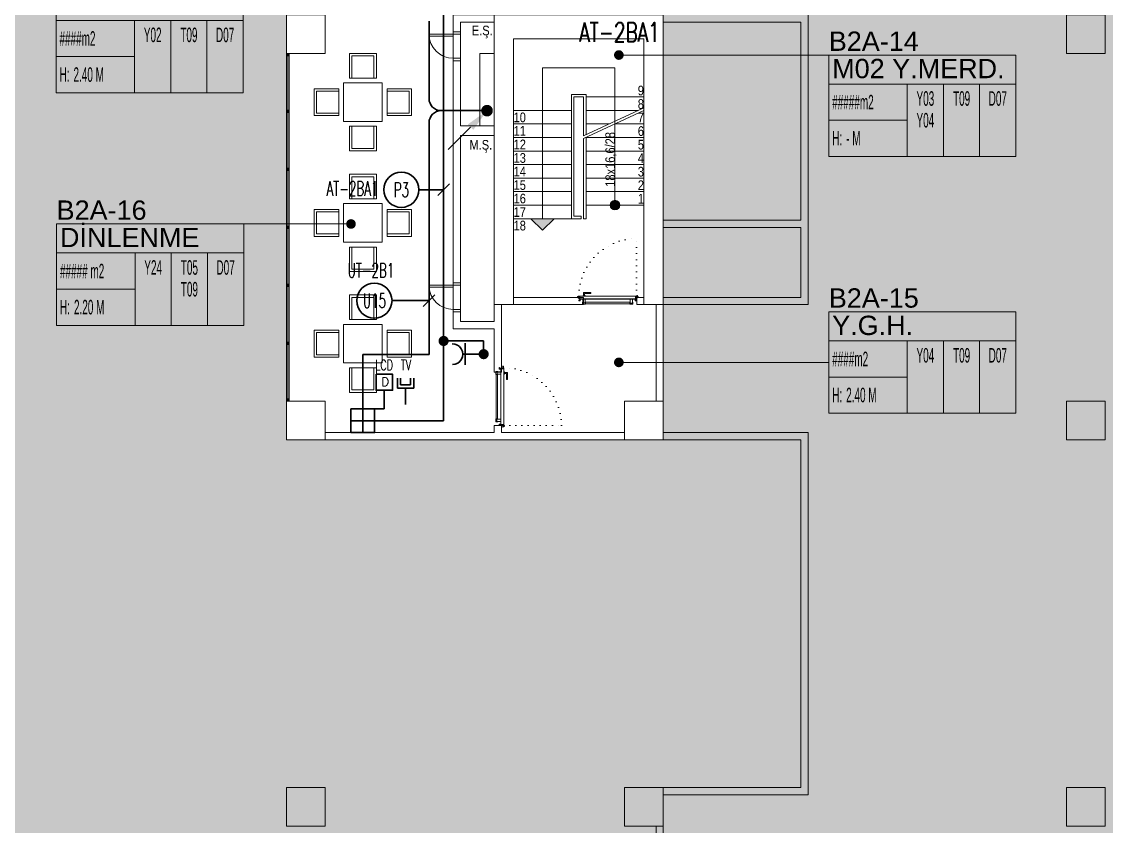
# Model space of a CAD drawing. Header units: metres. Extents: x -13194 to 152406, y -14653 to 29421.
# Drawn here: x 31111 to 33357, y 1600 to 3266 of the extents above; entities that cross this region are included whole.
import ezdxf
from ezdxf.enums import TextEntityAlignment as Align

# ---------------------------------------------------------------- set-up
doc = ezdxf.new("R2010")
doc.units = ezdxf.units.M
doc.header["$LTSCALE"] = 100
doc.header["$MEASUREMENT"] = 0
doc.linetypes.add('DOT2', pattern=[0.125, 0, -0.125])
doc.layers.get('0').update_dxf_attribs({"color": 9, "lineweight": 9})
for name, color, linetype, lineweight in [('00', 9, 'Continuous', 9), ('01', 9, 'Continuous', 9), ('05', 9, 'Continuous', 9), ('06D', 9, 'Continuous', 9), ('09', 9, 'Continuous', 9), ('10', 9, 'Continuous', 9), ('14', 9, 'Continuous', 9), ('15', 9, 'Continuous', 9), ('19', 9, 'Continuous', 9), ('20', 9, 'DOT2', 9), ('21', 9, 'Continuous', 9), ('21_mahal200', 9, 'Continuous', 9), ('E-AYDINLATMA VE PRİZ PANOSU', 7, 'Continuous', 30), ('E-DATA LCD EKRAN', 7, 'Continuous', 30), ('E-DATA PRİZİ (RJ45)', 7, 'Continuous', 30), ('E-DUVARA MONTE PRİZ KUTUSU', 7, 'Continuous', 30), ('E-KABLO', 7, 'Continuous', 30), ('E-LINYE', 7, 'Continuous', 30), ('E-OK', 3, 'Continuous', 30), ('E-PRİZ', 7, 'Continuous', 30), ('E-YAZI', 7, 'Continuous', 30)]:
    doc.layers.add(name, color=color, linetype=linetype, lineweight=lineweight)
doc.styles.add('Arial', font='arial.ttf', dxfattribs={"height": 2.5})
doc.styles.add('E-YAZI', font='txttw.shx')
doc.styles.add('MuuM_TEXT-STANDART', font='ARIALN.TTF')
doc.dimstyles.new('MuuM_DIM200', dxfattribs={"dimscale": 20, "dimtxt": 2, "dimasz": 1, "dimexe": 1, "dimexo": 1, "dimgap": 1, "dimtad": 1, "dimdec": 1, "dimrnd": 0.5, "dimdsep": 46, "dimtxsty": 'MuuM_TEXT-STANDART', "dimblk": 'ARCHTICK', "dimcen": 0, "dimdle": 0.15, "dimclrd": 256, "dimclre": 256, "dimclrt": 256, "dimadec": 0, "dimazin": 0, "dimtfac": 5, "dimtdec": 1, "dimtix": 1, "dimtmove": 2, "dimatfit": 3, "dimldrblk": 'DOT', "dimfxl": 3, "dimfxlon": 1, "dimtolj": 1, "dimlwd": -1, "dimlwe": -1, "dimarcsym": 0})

# ---------------------------------------------------------------- blocks, each defined once
blk = doc.blocks.new('10_DUVARA MONTE PRİZ KUTUSU')
at = {"layer": 'E-DUVARA MONTE PRİZ KUTUSU', "color": 4}
for p, q in [((0, 24.5), (0, -24.5)), ((24.5, 0), (-24.5, 0))]:
    blk.add_line(p, q, dxfattribs=at)
blk.add_lwpolyline([(-24.5, -24.5), (24.5, -24.5), (24.5, 24.5), (-24.5, 24.5)], close=True, dxfattribs=at)
blk = doc.blocks.new('*U206')
at = {"layer": 'E-OK', "color": 3, "linetype": 'Continuous'}
blk.add_line((84.9, 84.8), (200.6, 200.5), dxfattribs=at)
at = {"layer": 'E-OK', "color": 4, "linetype": 'Continuous', "const_width": 30}
blk.add_lwpolyline([(-15, 0, 1), (15, 0, 1)], format="xyb", close=True, dxfattribs=at)
at = {"layer": 'E-OK', "color": 3, "linetype": 'Continuous'}
blk.add_solid([(99, 70.7), (70.7, 99), (0, 0)], dxfattribs=at)
blk = doc.blocks.new('100_PRİZ')
at = {"layer": 'E-PRİZ', "color": 4}
for p, q in [((-1.22, 2.14), (1.28, 2.14)), ((0, 2.4), (0, 0))]:
    blk.add_line(p, q, dxfattribs=at)
blk.add_arc((0, 3.6), 1.2, 180.7551, 0.7551, dxfattribs=at)
blk = doc.blocks.new('E-LCD+TV')
at = {"layer": 'E-DATA PRİZİ (RJ45)', "color": 1}
for p, q in [((38.5, 77.5), (38.5, 48)), ((48.3, 77.5), (48.3, 57.8)), ((77.8, 77.5), (77.8, 57.8)), ((87.6, 77.5), (87.6, 48)), ((0, 0), (0, 42)), ((38.5, 48), (87.6, 48)), ((48.3, 57.8), (77.8, 57.8)), ((63, 48), (63, 0))]:
    blk.add_line(p, q, dxfattribs=at)
blk.add_lwpolyline([(-24.6, 89.6), (24.6, 89.6), (24.6, 42), (-24.6, 42)], close=True, dxfattribs=at)
at = {"layer": 'E-DATA PRİZİ (RJ45)', "color": 1, "style": 'E-YAZI'}
blk.add_text('D', height=25.6, dxfattribs=at).set_placement((-8.8, 54.6))
at = {"layer": 'E-YAZI', "color": 1, "style": 'E-YAZI', "width": 0.7}
for s, p in [('LCD', (-27, 101.6)), ('TV', (49, 101.6))]:
    blk.add_text(s, height=30, dxfattribs=at).set_placement(p)
blk = doc.blocks.new('p-kolon_80x80')
blk.add_lwpolyline([(-40, -40), (40, -40), (40, 40), (-40, 40)], close=True)
blk = doc.blocks.new('2.Bod.Ara.Sitatik Elk.')
at = {"layer": '01'}
blk.add_lwpolyline([(4130, -5950), (4130, -5950), (4130, -5950), (4130, -5400), (4400, -5400), (4400, -5950), (4400, -5950), (4400, -5950), (4440, -5950), (4440, -5350), (4090, -5350), (4090, -5950), (4130, -5950)], dxfattribs=at)
for p in [(3700, -5390), (5315, -5390), (3700, -6190), (4400, -6190), (5315, -6190), (3700, -6990), (4400, -6990), (5315, -6990)]:
    blk.add_blockref('p-kolon_80x80', p, dxfattribs=at)
blk = doc.blocks.new('p-M01-M02_merdiven-1050')
at = {"layer": '19'}
h = blk.add_hatch(color=256, dxfattribs=at)
h.dxf.hatch_style = 1
edge = h.paths.add_edge_path()
edge.add_arc((210, -344), 10, 270, 630)
h = blk.add_hatch(color=256, dxfattribs=at)
h.dxf.hatch_style = 1
h.paths.add_polyline_path([(84, -372), (36, -372), (60, -396)])
at = {"layer": '19', "linetype": 'Continuous'}
for points in [[(210, -344), (210, -120), (210, -60), (60, -60), (60, -372)], [(145, -200.7), (145, -120), (125, -120), (125, -120), (125, -367), (140, -367), (140, -372), (120, -372), (120, -367), (120, -115), (120, -115), (150, -115), (150, -198.4)], [(150, -120), (270, -120)], [(0, -148), (120, -148)], [(145, -200.7), (270, -142.4)], [(145, -206.3), (270, -148)], [(150, -148), (258, -148)], [(0, -176), (120, -176)], [(150, -176), (198, -176)], [(210, -176), (270, -176)], [(0, -204), (120, -204)], [(150, -204), (270, -204)], [(0, -232), (120, -232)], [(150, -232), (270, -232)], [(0, -260), (120, -260)], [(150, -260), (270, -260)], [(0, -288), (120, -288)], [(150, -288), (270, -288)], [(0, -316), (120, -316)], [(150, -316), (270, -316)], [(0, -344), (120, -344)], [(150, -344), (270, -344)], [(0, -372), (120, -372)]]:
    blk.add_lwpolyline(points, dxfattribs=at)
at = {"layer": '19'}
for points in [[(145, -206.3), (270, -148)], [(150, -204), (150, -372), (150, -372), (145, -372), (145, -372), (145, -206.3)]]:
    blk.add_lwpolyline(points, dxfattribs=at)
blk.add_lwpolyline([(84, -372), (36, -372), (60, -396)], close=True, dxfattribs=at)
blk.add_circle((210, -344), 10, dxfattribs=at)
blk = doc.blocks.new('*U19')
at = {"ltscale": 15}
for p, q in [((-25, 1), (-26, 0)), ((-25, -1), (-26, 0)), ((-23, 1), (-25, 1)), ((-23, 1), (-23, -2)), ((-21, -3), (-18, 3)), ((-21, -3), (-18, 3)), ((-20, -3), (-17, 3)), ((-20, -3), (-16, 3)), ((-18, -3), (-15, 3)), ((-18, -3), (-15, 3)), ((-18, 1), (-18, 2)), ((-17, -3), (-14, 3)), ((-17, -3), (-13, 3)), ((-17, 1), (-17, 2)), ((-15, -3), (-12, 3)), ((-15, -3), (-12, 3)), ((-15, 1), (-15, 2)), ((-14, -3), (-11, 3)), ((-14, -3), (-10, 3)), ((-14, 1), (-14, 2)), ((-12, -3), (-9, 3)), ((-12, -3), (-9, 3)), ((-12, 1), (-12, 2)), ((-11, -3), (-8, 3)), ((-11, -3), (-7, 3)), ((-11, 1), (-11, 2)), ((-9, -3), (-6, 3)), ((-9, -3), (-6, 3)), ((-9, 1), (-9, 2)), ((-8, -3), (-4, 3)), ((-8, -3), (-5, 3)), ((-8, 1), (-8, 2)), ((-6, -3), (-3, 3)), ((-6, -3), (-3, 3)), ((-6, 1), (-6, 2)), ((-5, -3), (-1, 3)), ((-5, -3), (-2, 3)), ((-5, 1), (-5, 2)), ((-3, 1), (-3, 2)), ((0, 4), (-2, 1)), ((-2, 1), (-2, 2)), ((0, 0), (-1, 0)), ((-25, -1), (-23, -2)), ((-9, -2), (-23, -2)), ((-21, -3), (-21, -2)), ((-20, -3), (-19, -2)), ((-20, -2), (-19, -2)), ((-19, -2), (-18, -2)), ((-18, -3), (-18, -2)), ((-17, -3), (-16, -2)), ((-17, -2), (-16, -2)), ((-16, -2), (-15, -2)), ((-15, -3), (-15, -2)), ((-14, -3), (-13, -2)), ((-14, -2), (-13, -2)), ((-13, -2), (-12, -2)), ((-12, -3), (-12, -2)), ((-11, -3), (-10, -2)), ((-11, -2), (-10, -2)), ((-10, -2), (-9, -2)), ((-9, -3), (-9, -2)), ((-8, -2), (-7, -2)), ((-8, -3), (-7, -2)), ((-7, -2), (-6, -2)), ((-6, -3), (-6, -2)), ((-5, -2), (-4, -2)), ((-5, -3), (-4, -2)), ((-4, -2), (-2, -2)), ((0, -4), (-2, -2)), ((0, 0), (-1, 0))]:
    blk.add_line(p, q, dxfattribs=at)
for p, q in [((-7, 1), (-23, 1)), ((-17, 1), (-19, 1)), ((-16, 1), (-17, 1)), ((-14, 1), (-16, 1)), ((-13, 1), (-14, 1)), ((-11, 1), (-13, 1)), ((-10, 1), (-11, 1)), ((-8, 1), (-10, 1)), ((-7, 1), (-8, 1)), ((-5, 1), (-7, 1)), ((-4, 1), (-5, 1)), ((-2, 1), (-4, 1)), ((-2, 1), (-2, 1)), ((0, 0), (0, 4)), ((-2, -2), (-2, -2)), ((0, 0), (0, -4))]:
    blk.add_line(p, q)
for centre, radius, start, end in [((-26, 4), 3.92, 274.361, 322.1025), ((-26, -4), 3.92, 37.8975, 85.639), ((-18, 3), 0.0971, 330.3204, 150.3204), ((-17, 3), 0.0971, 330.3204, 150.3204), ((-15, 3), 0.0971, 330.3204, 150.3204), ((-14, 3), 0.0971, 330.3204, 150.3204), ((-12, 3), 0.0971, 330.3204, 150.3204), ((-11, 3), 0.0971, 330.3204, 150.3204), ((-9, 3), 0.0971, 330.3204, 150.3204), ((-8, 3), 0.0971, 330.3204, 150.3204), ((-6, 3), 0.0971, 330.3204, 150.3204), ((-5, 3), 0.0971, 330.3204, 150.3204), ((-3, 3), 0.0971, 330.3204, 150.3204), ((-2, 3), 0.0971, 330.3204, 150.3204), ((-1, 0), 0.486, 90, 270), ((0, 4), 0.25, 0, 150.0864), ((-21, -3), 0.0971, 150.3204, 330.3204), ((-20, -3), 0.0971, 150.3204, 330.3204), ((-18, -3), 0.0971, 150.3204, 330.3204), ((-17, -3), 0.0971, 150.3204, 330.3204), ((-15, -3), 0.0971, 150.3204, 330.3204), ((-14, -3), 0.0971, 150.3204, 330.3204), ((-12, -3), 0.0971, 150.3204, 330.3204), ((-11, -3), 0.0971, 150.3204, 330.3204), ((-9, -3), 0.0971, 150.3204, 330.3204), ((-8, -3), 0.0971, 150.3204, 330.3204), ((-6, -3), 0.0971, 150.3204, 330.3204), ((-5, -3), 0.0971, 150.3204, 330.3204), ((0, -4), 0.25, 209.9136, 0)]:
    blk.add_arc(centre, radius, start, end, dxfattribs=at)
blk = doc.blocks.new('conta')
at = {"ltscale": 10}
for p, q in [((-2649.9, 5345.5), (-2649.8, 5345.6)), ((-2649.9, 5344.5), (-2649.8, 5344.3)), ((-2649.8, 5344.3), (-2649.7, 5344.3)), ((-2649.7, 5345.4), (-2649.3, 5345.4)), ((-2649.2, 5345.4), (-2649.1, 5345.5)), ((-2649, 5344), (-2648.8, 5343.8)), ((-2648.9, 5344.1), (-2648.7, 5343.9)), ((-2648.8, 5345.1), (-2648.6, 5345.3)), ((-2648.8, 5344.9), (-2648.6, 5345.2)), ((-2648.7, 5343.8), (-2648.7, 5343.8)), ((-2648.6, 5345.3), (-2648.6, 5345.3))]:
    blk.add_line(p, q, dxfattribs=at)
for centre, radius, start, end in [((-2649.8, 5345.5), 0.05, 140.6345, 188.9372), ((-2653, 5345), 3.19, 350.4674, 8.9372), ((-2649.9, 5344.5), 0.02, 170.4674, 213.7451), ((-2649.7, 5345.6), 0.0696, 22.2428, 159.258), ((-2650.9, 5345), 1.24, 340.3382, 16.7772), ((-2649.7, 5344.6), 0.03, 160.3382, 273.2666), ((-2649.7, 5345.4), 0.03, 90, 196.7772), ((-2649.6, 5341.5), 3.01, 80.4362, 93.2666), ((-2649.3, 5345.5), 0.05, 270, 303.0062), ((-2649.2, 5344.1), 0.231, 353.9571, 81.9004), ((-2649.1, 5345.5), 0.03, 4.7972, 123.0062), ((-2649.1, 5344.5), 0.03, 260.4362, 338.7066), ((-2651.2, 5344.8), 2.33, 7.5897, 18.7951), ((-2649, 5345.6), 0.05, 18.7951, 42.1429), ((-2650.2, 5345), 1.27, 338.7066, 23.0418), ((-2648.9, 5344.1), 0.1, 173.9571, 217.2653), ((-2648.8, 5345.1), 0.05, 187.5897, 322.7347), ((-2658.2, 5345.2), 9.36, 353.6857, 357.8537), ((-2648.8, 5344.2), 0.1, 173.6857, 217.2653), ((-2648.8, 5344.8), 0.05, 142.7347, 180.2669), ((-2648.7, 5343.8), 0.05, 217.2653, 307.2653), ((-2648.7, 5343.8), 0.05, 307.2653, 37.2653), ((-2648.6, 5345.3), 0.05, 52.7347, 142.7347), ((-2648.6, 5345.3), 0.05, 322.7347, 52.7347)]:
    blk.add_arc(centre, radius, start, end, dxfattribs=at)
for points, knots in [([(-2649, 5345.6), (-2649, 5345.6), (-2649.1, 5345.7), (-2649.2, 5345.4), (-2649.3, 5345.7), (-2649.4, 5345.5), (-2649.5, 5345.7), (-2649.6, 5345.5), (-2649.7, 5345.6), (-2649.7, 5345.6)], [0.0086373, 0.0086373, 0.0086373, 0.0086373, 0.1097304, 0.3133405, 0.4430081, 0.5658764, 0.7165186, 0.8527974, 0.9648495, 0.9648495, 0.9648495, 0.9648495]), ([(-2649.7, 5344.3), (-2649.7, 5344.3), (-2649.7, 5344.5), (-2649.6, 5344.3), (-2649.3, 5344.4), (-2649.2, 5344.4), (-2649.2, 5344.4)], [0, 0, 0, 0, 0.1008757, 0.3841126, 0.5436166, 0.6906785, 0.6906785, 0.6906785, 0.6906785])]:
    blk.add_open_spline(points, degree=3, knots=knots, dxfattribs=at)
blk = doc.blocks.new('p-yn_sackasa')
at = {"layer": '10', "linetype": 'Continuous'}
for p, q in [((-2.2, 0), (-2.2, -0.2)), ((0, 6.9), (0, 6.2)), ((0, 6.2), (0, 6.9)), ((0.1, 6.9), (0.1, 6.2)), ((0.2, 6.9), (0.2, 6.2)), ((2.7, 7.2), (0.3, 7.2)), ((2.7, 7.2), (0.3, 7.2)), ((2.7, 7), (0.3, 7)), ((0.3, 7), (2.7, 7)), ((0.3, 6.1), (0.8, 6.1)), ((0.7, 6), (0.3, 6)), ((0.3, 5.9), (0.7, 5.9)), ((0.8, 5.9), (0.3, 5.9)), ((0.7, 5.9), (0.7, 6)), ((0.7, -0.7), (0.7, 2.3)), ((0.7, -0.7), (0.7, 2.3)), ((0.8, 5.9), (0.8, 6.1)), ((0.8, -0.7), (0.8, 2.3)), ((0.8, -0.7), (0.8, 2.3)), ((0.9, 2.3), (1, 2.3)), ((0.9, 2.3), (0.9, 2.3)), ((1, 2.5), (1, 2.4)), ((1, 2.5), (1, 2.5)), ((1.1, 2.5), (1.1, 3.7)), ((1.1, 2.5), (1.1, 3.7)), ((1.3, 3.7), (1.3, 2.5)), ((1.3, 2.5), (1.3, 3.7)), ((2.5, 4), (1.4, 4)), ((1.4, 4), (2.5, 4)), ((1.4, 3.8), (2.5, 3.8)), ((2.5, 3.8), (1.4, 3.8)), ((2.5, 3.4), (2.6, 3.7)), ((2.6, 3.7), (2.5, 3.4)), ((2.7, 3.6), (2.6, 3.3)), ((2.7, 3.6), (2.6, 3.3)), ((2.8, 3.3), (2.8, 6.9)), ((2.8, 3.3), (2.8, 6.9)), ((2.9, 3.3), (2.9, 6.9)), ((2.9, 3.3), (2.9, 6.9)), ((-2.9, -1.7), (-2.9, -0.3)), ((-2.9, -0.3), (-2.9, -1.7)), ((-2.8, -0.3), (-2.8, -1.7)), ((-2.8, -0.3), (-2.8, -1.7)), ((-2.2, 0), (-2.7, 0)), ((-2.2, 0), (-2.7, 0)), ((-2.2, -0.1), (-2.7, -0.1)), ((-2.2, -0.2), (-2.7, -0.2)), ((1, -1.8), (-2.7, -1.8)), ((1, -1.9), (-2.7, -1.9)), ((-2.7, -2), (1, -2)), ((1, -2), (-2.7, -2)), ((-2.2, -0.1), (-2.2, 0)), ((0.9, -0.8), (1, -0.8)), ((0.9, -0.8), (0.9, -0.8)), ((1, -0.9), (1, -0.9)), ((1, -0.9), (1, -0.9)), ((1.1, -1), (1.1, -1.7)), ((1.1, -1), (1.1, -1.7)), ((1.3, -1), (1.3, -1.7)), ((1.3, -1), (1.3, -1.7))]:
    blk.add_line(p, q, dxfattribs=at)
for points in [[(0.1, 2.1), (0.7, 2.1), (0.7, -0.5), (0.1, -0.5)], [(0.1, 2.1), (0.4, 2.1), (0.4, -0.5), (0.1, -0.5)]]:
    blk.add_lwpolyline(points, close=True, dxfattribs=at)
for centre, radius, start, end in [((0.3, 6.9), 0.249, 90, 180), ((0.3, 6.9), 0.261, 90, 180), ((0.3, 6.2), 0.249, 181.345, 271.3502), ((0.3, 6.2), 0.261, 180, 270), ((0.3, 6.9), 0.122, 90, 180), ((0.3, 6.2), 0.122, 180, 270), ((0.3, 6.9), 0.11, 90, 180), ((0.3, 6.2), 0.11, 180, 270), ((0.9, 2.3), 0.206, 63.2169, 180), ((0.9, 2.3), 0.219, 63.2153, 180), ((0.9, 2.3), 0.0801, 63.215, 180), ((0.9, 2.3), 0.0674, 63.2144, 180), ((1, 2.5), 0.219, 243.2148, 0), ((1, 2.5), 0.0801, 243.2203, 0), ((1, 2.5), 0.206, 243.2197, 0), ((1, 2.5), 0.0674, 243.2129, 0), ((1.4, 3.7), 0.24, 90, 180), ((1.4, 3.7), 0.253, 90, 180), ((1.4, 3.7), 0.114, 90, 180), ((1.4, 3.7), 0.101, 90, 180), ((2.5, 3.7), 0.249, 342.8613, 90), ((2.5, 3.7), 0.261, 342.8602, 90), ((2.5, 3.7), 0.122, 342.8607, 90), ((2.5, 3.7), 0.11, 342.8621, 90), ((2.7, 3.3), 0.232, 162.8601, 0), ((2.7, 3.3), 0.219, 162.8613, 0), ((2.7, 3.3), 0.0927, 162.8605, 0), ((2.7, 3.3), 0.0801, 162.8624, 0), ((2.7, 6.9), 0.249, 0, 90), ((2.7, 6.9), 0.261, 0, 90), ((2.7, 6.9), 0.122, 0, 90), ((2.7, 6.9), 0.11, 0, 90), ((-2.7, -0.3), 0.24, 90, 180), ((-2.7, -0.3), 0.253, 90, 180), ((-2.7, -1.7), 0.24, 180, 270), ((-2.7, -1.7), 0.253, 180, 270), ((-2.7, -0.3), 0.114, 90, 180), ((-2.7, -0.3), 0.101, 90, 180), ((-2.7, -1.7), 0.114, 180, 270), ((-2.7, -1.7), 0.101, 180, 270), ((0.9, -0.7), 0.206, 180, 296.7851), ((0.9, -0.7), 0.219, 180, 296.785), ((0.9, -0.7), 0.0674, 180, 180.5245), ((0.9, -0.7), 0.0801, 180, 296.785), ((0.9, -0.7), 0.0674, 180, 296.7871), ((1, -1), 0.219, 0, 116.7854), ((1, -1), 0.206, 0, 116.7836), ((1, -1), 0.0801, 0, 116.7811), ((1, -1), 0.0674, 0, 116.7871), ((1, -1.7), 0.114, 270, 0), ((1, -1.7), 0.24, 270, 0), ((1, -1.7), 0.101, 270, 0), ((1, -1.7), 0.253, 270, 0)]:
    blk.add_arc(centre, radius, start, end, dxfattribs=at)
at = {"layer": '10', "xscale": 0.0842696629213483, "yscale": 0.0842696629213483, "zscale": 0.0842696629213483}
blk.add_blockref('*U19', (1, 1.3), dxfattribs=at)
at = {"layer": '14', "xscale": -0.7887640449438696, "yscale": 0.7887640449438696, "zscale": 0.7887640449438204, "rotation": 90}
blk.add_blockref('conta', (4217.8, -2086.4), dxfattribs=at)
blk = doc.blocks.new('*U403')
at = {"layer": '06D'}
for points in [[(110.1, 4.8), (110.1, 11), (95.1, 11), (95.1, 9.1), (107.9, 9.1), (107.9, 9.1), (107.9, 4.8), (110.1, 4.8)], [(111.2, 3.5), (111.2, 4.8), (106.8, 4.8), (106.8, 3.5), (111.2, 3.5)]]:
    blk.add_lwpolyline(points, dxfattribs=at)
for points in [[(8.5, -8.6), (7.9, -8.6), (7.9, -12.6, 0.414214), (8.2, -13), (13.7, -13, 0.414214), (14.1, -12.6), (14.1, -8.6), (13.5, -8.6)], [(111.5, -8.6), (112.1, -8.6), (112.1, -12.6, -0.414214), (111.7, -13), (106.2, -13, -0.414214), (105.9, -12.6), (105.9, -8.6), (106.5, -8.6)]]:
    blk.add_lwpolyline(points, format="xyb", dxfattribs=at)
for points in [[(8.5, -11.1), (13.5, -11.1), (13.5, -2.5), (8.5, -2.5)], [(14.1, -12.4), (105.9, -12.4), (105.9, -9.2), (14.1, -9.2)], [(111.5, -10), (106.5, -10), (106.5, -2.5), (111.5, -2.5)]]:
    blk.add_lwpolyline(points, close=True, dxfattribs=at)
at = {"layer": '10', "ltscale": 10}
for p, q in [((-1.6, 3.7), (-1.7, 3.6)), ((-1.6, 3.7), (-1.7, 3.6)), ((-1.2, 3.1), (-1.2, 3.2)), ((-1.2, 3.1), (-1.2, 3.2)), ((-1.2, 3.1), (-1.1, 3.1)), ((-1.2, 3.1), (-1.1, 3.1)), ((-1.1, 3), (-1.1, 3.4)), ((-1.1, 3), (-1.1, 3.4)), ((-0.8, 3), (-0.8, 3.4)), ((-0.8, 3), (-0.8, 3.4)), ((0.3, 3.4), (0.3, 3.3)), ((0.4, 3.5), (119.6, 3.5)), ((0.4, 3.4), (0.4, 3.3)), ((0.4, 3.2), (2.2, 3.2)), ((0.5, 3.4), (119.5, 3.4)), ((0.5, 3.3), (2.3, 3.3)), ((1, 0), (2, 0.7)), ((2, 1.1), (2, 0.7)), ((2.3, 1.1), (2, 1.1)), ((2, 0.7), (2, -0.8)), ((2.3, 3.1), (2.3, -2.4)), ((2.3, 0.7), (2.3, 1.1)), ((2.3, -0.8), (2.3, 0.7)), ((2.4, 3.2), (2.4, -2.3)), ((117.5, 3.2), (117.5, -2.3)), ((119.5, 3.3), (117.6, 3.3)), ((119.6, 3.2), (117.7, 3.2)), ((117.7, 3.1), (117.7, -2.4)), ((117.7, 1.1), (117.7, -0.4)), ((118, 1.1), (117.7, 1.1)), ((117.7, 1.1), (117.7, -0.4)), ((118, 1.1), (117.7, 1.1)), ((118, -0.4), (118, 1.1)), ((118, -0.4), (118, 1.1)), ((118, 0.9), (119, 0.9)), ((118, 0.9), (119, 0.9)), ((118, 0.7), (119, 0.7)), ((118, 0.7), (119, 0.7)), ((119, 0.3), (118, -0.4)), ((119, 0.3), (118, -0.4)), ((119.5, 3.4), (119.5, 3.3)), ((119.7, 3.4), (119.7, 3.3)), ((2, -0.4), (1, -0.4)), ((2, -0.6), (1, -0.6)), ((2, -0.8), (2.3, -0.8)), ((2.4, -2.5), (117.6, -2.5)), ((2.5, -2.3), (117.5, -2.3)), ((117.7, -0.4), (117.7, -0.8)), ((117.7, -0.4), (117.7, -0.8)), ((117.7, -0.8), (118, -0.8)), ((117.7, -0.8), (118, -0.8)), ((118, -0.8), (118, -0.4)), ((118, -0.8), (118, -0.4))]:
    blk.add_line(p, q, dxfattribs=at)
blk.add_circle((-0.9, 4.2), 0.843, dxfattribs=at)
blk.add_circle((-0.9, 4.2), 0.843, dxfattribs=at)
for centre, radius, start, end in [((-0.9, 4.2), 1.01, 219.4092, 254.2861), ((-0.9, 4.2), 1.01, 219.4092, 254.2861), ((-0.4, 3.2), 0.428, 156.352, 217.621), ((-0.4, 3.2), 0.428, 156.352, 217.621), ((-0.4, 3.2), 0.302, 105.5524, 240.0315), ((-0.4, 3.2), 0.302, 105.5524, 240.0315), ((0.4, 3.4), 0.1, 90, 180), ((0.4, 3.3), 0.1, 180, 270), ((0.5, 3.4), 0.005, 90, 180), ((0.5, 3.3), 0.005, 180, 270), ((2.2, 3.1), 0.05, 0, 90), ((2.3, 3.2), 0.1, 0, 90), ((117.6, 3.2), 0.1, 90, 180), ((117.7, 3.1), 0.05, 90, 180), ((119.5, 3.4), 0.005, 0, 90), ((119.5, 3.3), 0.005, 270, 0), ((119.6, 3.4), 0.1, 0, 90), ((119.6, 3.3), 0.1, 270, 0), ((2.4, -2.4), 0.1, 180, 270), ((2.5, -2.3), 0.05, 180, 270), ((117.6, -2.3), 0.141, 284.9271, 345.0729)]:
    blk.add_arc(centre, radius, start, end, dxfattribs=at)
at = {"layer": '20'}
blk.add_lwpolyline([(0.3, 3.4), (0.3, 122.8, -0.414214), (119.7, 3.4, 1)], format="xyb", dxfattribs=at)
at = {"xscale": -1, "rotation": 180}
blk.add_blockref('p-yn_sackasa', (0, 1), dxfattribs=at)
at = {"rotation": 180}
blk.add_blockref('p-yn_sackasa', (120, 1), dxfattribs=at)
blk = doc.blocks.new('*U426')
at = {"layer": '06D'}
for points in [[(8.5, 9.6), (7.9, 9.6), (7.9, 13.6, -0.414214), (8.2, 13.9), (13.7, 13.9, -0.414214), (14.1, 13.6), (14.1, 9.6), (13.5, 9.6)], [(111.5, 9.6), (112.1, 9.6), (112.1, 13.6, 0.414214), (111.7, 13.9), (106.2, 13.9, 0.414214), (105.9, 13.6), (105.9, 9.6), (106.5, 9.6)]]:
    blk.add_lwpolyline(points, format="xyb", dxfattribs=at)
for points in [[(8.5, 12.1), (13.5, 12.1), (13.5, 3.4), (8.5, 3.4)], [(14.1, 13.3), (105.9, 13.3), (105.9, 10.2), (14.1, 10.2)], [(111.5, 10.9), (106.5, 10.9), (106.5, 3.4), (111.5, 3.4)]]:
    blk.add_lwpolyline(points, close=True, dxfattribs=at)
for points in [[(110.1, -3.8), (110.1, -10.1), (95.1, -10.1), (95.1, -8.2), (107.9, -8.2), (107.9, -8.2), (107.9, -3.8), (110.1, -3.8)], [(111.2, -2.6), (111.2, -3.8), (106.8, -3.8), (106.8, -2.6), (111.2, -2.6)]]:
    blk.add_lwpolyline(points, dxfattribs=at)
at = {"layer": '10', "ltscale": 10}
for p, q in [((2, 1.5), (1, 1.5)), ((2, 1.3), (1, 1.3)), ((1, 0.9), (2, 0.3)), ((2, 0.3), (2, 1.8)), ((2, 1.8), (2.3, 1.8)), ((2, -0.2), (2, 0.3)), ((2.3, -2.2), (2.3, 3.3)), ((2.3, 1.8), (2.3, 0.3)), ((2.3, 0.3), (2.3, -0.2)), ((2.4, 3.4), (117.6, 3.4)), ((2.4, -2.3), (2.4, 3.2)), ((2.5, 3.3), (117.5, 3.3)), ((117.5, -2.3), (117.5, 3.2)), ((117.7, -2.2), (117.7, 3.3)), ((117.7, 1.8), (118, 1.8)), ((117.7, 1.3), (117.7, 1.8)), ((117.7, 1.8), (118, 1.8)), ((117.7, 1.3), (117.7, 1.8)), ((117.7, -0.2), (117.7, 1.3)), ((117.7, -0.2), (117.7, 1.3)), ((118, 1.8), (118, 1.3)), ((118, 1.8), (118, 1.3)), ((118, 1.3), (118, -0.2)), ((119, 0.7), (118, 1.3)), ((118, 1.3), (118, -0.2)), ((119, 0.7), (118, 1.3)), ((118, 0.3), (119, 0.3)), ((118, 0.3), (119, 0.3)), ((118, 0.1), (119, 0.1)), ((118, 0.1), (119, 0.1)), ((-1.6, -2.7), (-1.7, -2.6)), ((-1.6, -2.7), (-1.7, -2.6)), ((-1.2, -2.2), (-1.2, -2.3)), ((-1.2, -2.2), (-1.1, -2.2)), ((-1.2, -2.2), (-1.2, -2.3)), ((-1.2, -2.2), (-1.1, -2.2)), ((-1.1, -2), (-1.1, -2.4)), ((-1.1, -2), (-1.1, -2.4)), ((-0.8, -2), (-0.8, -2.4)), ((-0.8, -2), (-0.8, -2.4)), ((0.3, -2.5), (0.3, -2.3)), ((0.4, -2.2), (2.2, -2.2)), ((0.4, -2.4), (0.4, -2.4)), ((0.4, -2.6), (119.6, -2.6)), ((0.5, -2.4), (119.5, -2.4)), ((0.5, -2.4), (2.3, -2.4)), ((2.3, -0.2), (2, -0.2)), ((119.5, -2.4), (117.6, -2.4)), ((118, -0.2), (117.7, -0.2)), ((118, -0.2), (117.7, -0.2)), ((119.6, -2.2), (117.7, -2.2)), ((119.5, -2.4), (119.5, -2.4)), ((119.7, -2.5), (119.7, -2.3))]:
    blk.add_line(p, q, dxfattribs=at)
blk.add_circle((-0.9, -3.3), 0.843, dxfattribs=at)
blk.add_circle((-0.9, -3.3), 0.843, dxfattribs=at)
for centre, radius, start, end in [((2.4, 3.3), 0.1, 90, 180), ((2.5, 3.2), 0.05, 90, 180), ((117.6, 3.3), 0.141, 14.9271, 75.0729), ((-0.9, -3.3), 1.01, 105.7139, 140.5908), ((-0.9, -3.3), 1.01, 105.7139, 140.5908), ((-0.4, -2.3), 0.428, 142.379, 203.648), ((-0.4, -2.3), 0.428, 142.379, 203.648), ((-0.4, -2.3), 0.302, 119.9685, 254.4476), ((-0.4, -2.3), 0.302, 119.9685, 254.4476), ((0.4, -2.3), 0.1, 90, 180), ((0.4, -2.5), 0.1, 180, 270), ((0.5, -2.4), 0.005, 180, 270), ((0.5, -2.4), 0.005, 90, 180), ((2.2, -2.2), 0.05, 270, 0), ((2.3, -2.3), 0.1, 270, 0), ((117.6, -2.3), 0.1, 180, 270), ((117.7, -2.2), 0.05, 180, 270), ((119.5, -2.4), 0.005, 270, 360), ((119.5, -2.4), 0.005, 0, 90), ((119.6, -2.3), 0.1, 0, 90), ((119.6, -2.5), 0.1, 270, 0)]:
    blk.add_arc(centre, radius, start, end, dxfattribs=at)
at = {"layer": '20'}
blk.add_lwpolyline([(0.3, -2.4), (0.3, -121.8, 0.414214), (119.7, -2.4, -1)], format="xyb", dxfattribs=at)
blk.add_blockref('p-yn_sackasa', (0, 0))
at = {"xscale": -1}
blk.add_blockref('p-yn_sackasa', (120, 0), dxfattribs=at)
blk = doc.blocks.new('p-audi-negotiation')
for points in [[(12.06, 140.8), (67.94, 140.8), (67.94, 90), (12.06, 90)], [(17.14, 135.72), (62.86, 135.72), (62.86, 90), (17.14, 90)], [(-60.8, 67.94), (-60.8, 12.06), (-10, 12.06), (-10, 67.94)], [(0, 0), (0, 80), (80, 80), (80, 0)], [(140.8, 67.94), (140.8, 12.06), (90, 12.06), (90, 67.94)], [(-55.72, 62.86), (-55.72, 17.14), (-10, 17.14), (-10, 62.86)], [(135.72, 62.86), (135.72, 17.14), (90, 17.14), (90, 62.86)], [(12.06, -60.8), (67.94, -60.8), (67.94, -10), (12.06, -10)], [(17.14, -55.72), (62.86, -55.72), (62.86, -10), (17.14, -10)]]:
    blk.add_lwpolyline(points, close=True)
blk = doc.blocks.new('prf-10x10')
blk.add_lwpolyline([(-5, -5), (5, -5), (5, 5), (-5, 5)], close=True)
at = {"color": 255}
blk.add_solid([(-5, -5), (5, -5), (-5, 5), (5, 5)], dxfattribs=at)
at = {"layer": '10'}
blk.add_point((0, 0), dxfattribs=at)
blk = doc.blocks.new('p-dog-ser-720')
at = {"layer": '06D'}
for points in [[(0, 0), (0, 715)], [(5, 0), (5, 715)]]:
    blk.add_lwpolyline(points, dxfattribs=at)
at = {"layer": '15'}
blk.add_lwpolyline([(2.5, 0), (2.5, 715)], dxfattribs=at)
at = {"layer": '10', "xscale": 0.5, "yscale": 0.5, "rotation": 180}
for p in [(2.5, 717.5), (2.5, 600), (2.5, 480), (2.5, 360), (2.5, 240), (2.5, 120), (2.5, 2.5)]:
    blk.add_blockref('prf-10x10', p, dxfattribs=at)
blk = doc.blocks.new('_ArchTick')
at = {"color": 0, "linetype": 'ByBlock', "const_width": 0.15}
blk.add_lwpolyline([(-0.5, -0.5), (0.5, 0.5)], dxfattribs=at)
blk = doc.blocks.new('_Dot')
at = {"color": 0, "linetype": 'ByBlock', "lineweight": -2}
blk.add_line((-0.5, 0), (-1, 0), dxfattribs=at)
at = {"color": 0, "linetype": 'ByBlock', "const_width": 0.5}
blk.add_lwpolyline([(-0.25, 0, 1), (0.25, 0, 1)], format="xyb", close=True, dxfattribs=at)
blk = doc.blocks.new('0_roomno2')
blk.add_lwpolyline([(19.38, -10.5), (0, -10.5), (0, 0), (19.38, 0)], close=True)
for points in [[(0, -3), (19.38, -3)], [(8.12, -3), (8.12, -10.5)], [(11.88, -3), (11.88, -10.5)], [(15.62, -3), (15.62, -10.5)], [(0, -6.75), (8.12, -6.75)]]:
    blk.add_lwpolyline(points)
at = {"style": 'MuuM_TEXT-STANDART', "width": 0.6}
blk.add_text('H:', height=1.5, dxfattribs=at).set_placement((0.35, -8.61), align=Align.MIDDLE_LEFT)
at = {"style": 'Arial'}
blk.add_attdef('ODANO', (0, 1.17), '', height=2, dxfattribs=at)
blk.add_attdef('MEKANADI', text='', height=2, dxfattribs=at).set_placement((0.35, -3), align=Align.BOTTOM_LEFT)
at = {"style": 'MuuM_TEXT-STANDART', "width": 0.6}
for tag, p in [('M2', (0.35, -4.88)), ('TEMIZTAVANYUKSEKLIGI', (1.8, -8.61))]:
    blk.add_attdef(tag, text='', height=1.5, dxfattribs=at).set_placement(p, align=Align.MIDDLE_LEFT)
for tag, p in [('YER01', (10, -4.5)), ('TAVAN01', (13.75, -4.5)), ('DUVAR01', (17.5, -4.5)), ('YER02', (10, -6.75)), ('TAVAN02', (13.75, -6.75)), ('DUVAR02', (17.5, -6.75)), ('YER03', (10, -9)), ('TAVAN03', (13.75, -9)), ('DUVAR03', (17.5, -9))]:
    blk.add_attdef(tag, text='', height=1.5, dxfattribs=at).set_placement(p, align=Align.MIDDLE_CENTER)
blk = doc.blocks.new('ttttttttttttt')
for points in [[(3983.5, -30733.6), (3983.5, -30748.6)], [(3988.5, -30733.6), (3983.5, -30733.6)], [(3988.5, -30748.6), (3983.5, -30748.6)], [(3988.5, -30733.6), (3988.5, -30748.6)], [(4034.5, -30748.6), (3988.5, -30748.6)], [(4034.5, -30748.6), (4034.5, -30798.6)], [(4034.5, -30748.6), (4038.5, -30748.6)], [(4043.5, -30733.6), (4038.5, -30733.6)], [(4038.5, -30733.6), (4038.5, -30748.6)], [(4043.5, -30748.6), (4038.5, -30748.6)], [(4038.5, -30748.6), (4038.5, -30798.6)], [(4043.5, -30733.6), (4043.5, -30748.6)]]:
    blk.add_lwpolyline(points)
blk.add_arc((4038.5, -30748.6), 50, 180, 270)
blk = doc.blocks.new('2.Bod.Ara.Mimari Elk.')
at = {"layer": '00'}
for points in [[(4725, -5790), (4725, -5935), (4440, -5935), (4440, -5950), (4740, -5950), (4740, -4565)], [(4090, -5580), (4020, -5580), (4020, -5365), (4090, -5365), (4090, -5350), (4005, -5350), (4005, -5365), (4005, -5365), (4005, -6000), (4090, -6000), (4090, -6090), (4105, -6090), (4105, -5950)], [(4440, -5365), (4725, -5365), (4725, -5775), (4440, -5775), (4440, -5790), (4725, -5790)], [(4090, -5600), (4020, -5600), (4020, -5985), (4090, -5985), (4090, -5950)], [(4740, -5790), (4740, -5766.1)], [(4105, -6215), (4360, -6215), (4360, -6230), (3740, -6230), (3740, -6215), (4090, -6215), (4090, -6215), (4090, -6200), (4105, -6200), (4105, -6215)], [(4440, -6215), (4740, -6215), (4740, -6965), (4440, -6965)], [(4440, -6230), (4725, -6230), (4725, -6950), (4440, -6950)]]:
    blk.add_lwpolyline(points, dxfattribs=at)
for points in [[(4265, -5950), (4130, -5950), (4130, -5935), (4275, -5935), (4275, -5950)], [(4385, -5935), (4400, -5935), (4400, -5950), (4385, -5950), (4385, -5935)], [(4425, -6150), (4440, -6150), (4440, -5950), (4425, -5950)], [(4440, -7750), (4440, -7030), (4425, -7030), (4425, -7750)]]:
    blk.add_lwpolyline(points, close=True, dxfattribs=at)
at = {"layer": '06D'}
blk.add_lwpolyline([(4090, -5430), (4090, -5580), (4060, -5580), (4060, -5430), (4090, -5430)], dxfattribs=at)
at = {"xscale": -1, "rotation": 270}
for p in [(34753.6, -9428.5), (34753.6, -9948.5)]:
    blk.add_blockref('ttttttttttttt', p, dxfattribs=at)
for name, p in [('p-dog-ser-720', (3660, -6150)), ('p-M01-M02_merdiven-1050', (4130, -5400))]:
    blk.add_blockref(name, p)
at = {"layer": '05'}
for p in [(3777.9, -5570.8), (3777.9, -5820.8), (3777.9, -6070.8)]:
    blk.add_blockref('p-audi-negotiation', p, dxfattribs=at)
at = {"layer": '10', "xscale": -1}
blk.add_blockref('*U403', (4385, -5936), dxfattribs=at)
at = {"layer": '10', "rotation": 90.00000000000004}
blk.add_blockref('*U426', (4107.1, -6200.4), dxfattribs=at)
at = {"layer": '21_mahal200'}
ref = blk.add_blockref('0_roomno2', (3182.6, -5301.5), dxfattribs=dict(at, xscale=20, yscale=20, zscale=20))
ref.add_attrib('ODANO', 'B2A-13', (3182.6, -5292.9), dxfattribs={"layer": '0', "height": 40, "style": 'Arial'})
ref.add_attrib('MEKANADI', 'ELEK.O.', dxfattribs={"layer": '0', "height": 40, "style": 'Arial'}).set_placement((3189.6, -5361.5), align=Align.BOTTOM_LEFT)
ref.add_attrib('M2', '####m2', dxfattribs={"layer": '0', "height": 30, "style": 'MuuM_TEXT-STANDART', "width": 0.6}).set_placement((3189.6, -5399), align=Align.MIDDLE_LEFT)
ref.add_attrib('TEMIZTAVANYUKSEKLIGI', '2.40 M', dxfattribs={"layer": '0', "height": 30, "style": 'MuuM_TEXT-STANDART', "width": 0.6}).set_placement((3218.6, -5473.7), align=Align.MIDDLE_LEFT)
ref.add_attrib('YER01', 'Y02', dxfattribs={"layer": '0', "height": 30, "style": 'MuuM_TEXT-STANDART', "width": 0.6}).set_placement((3382.6, -5391.5), align=Align.MIDDLE_CENTER)
ref.add_attrib('TAVAN01', 'T09', dxfattribs={"layer": '0', "height": 30, "style": 'MuuM_TEXT-STANDART', "width": 0.6}).set_placement((3457.6, -5391.5), align=Align.MIDDLE_CENTER)
ref.add_attrib('DUVAR01', 'D07', dxfattribs={"layer": '0', "height": 30, "style": 'MuuM_TEXT-STANDART', "width": 0.6}).set_placement((3532.6, -5391.5), align=Align.MIDDLE_CENTER)
ref = blk.add_blockref('0_roomno2', (4782.8, -5433.2), dxfattribs=dict(at, xscale=20, yscale=20, zscale=20))
ref.add_attrib('ODANO', 'B2A-14', (4782.8, -5424.6), dxfattribs={"layer": '0', "height": 40, "style": 'Arial'})
ref.add_attrib('MEKANADI', 'M02 Y.MERD.', dxfattribs={"layer": '0', "height": 40, "style": 'Arial'}).set_placement((4789.8, -5493.2), align=Align.BOTTOM_LEFT)
ref.add_attrib('M2', '#####m2', dxfattribs={"layer": '0', "height": 30, "style": 'MuuM_TEXT-STANDART', "width": 0.6}).set_placement((4789.8, -5530.7), align=Align.MIDDLE_LEFT)
ref.add_attrib('TEMIZTAVANYUKSEKLIGI', '- M', dxfattribs={"layer": '0', "height": 30, "style": 'MuuM_TEXT-STANDART', "width": 0.6}).set_placement((4818.8, -5605.4), align=Align.MIDDLE_LEFT)
ref.add_attrib('YER01', 'Y03', dxfattribs={"layer": '0', "height": 30, "style": 'MuuM_TEXT-STANDART', "width": 0.6}).set_placement((4982.8, -5523.2), align=Align.MIDDLE_CENTER)
ref.add_attrib('TAVAN01', 'T09', dxfattribs={"layer": '0', "height": 30, "style": 'MuuM_TEXT-STANDART', "width": 0.6}).set_placement((5057.8, -5523.2), align=Align.MIDDLE_CENTER)
ref.add_attrib('DUVAR01', 'D07', dxfattribs={"layer": '0', "height": 30, "style": 'MuuM_TEXT-STANDART', "width": 0.6}).set_placement((5132.8, -5523.2), align=Align.MIDDLE_CENTER)
ref.add_attrib('YER02', 'Y04', dxfattribs={"layer": '0', "height": 30, "style": 'MuuM_TEXT-STANDART', "width": 0.6}).set_placement((4982.8, -5568.2), align=Align.MIDDLE_CENTER)
ref = blk.add_blockref('0_roomno2', (3183.6, -5783), dxfattribs=dict(at, xscale=20, yscale=20, zscale=20))
ref.add_attrib('ODANO', 'B2A-16', (3183.6, -5774.3), dxfattribs={"layer": '0', "height": 40, "style": 'Arial'})
ref.add_attrib('MEKANADI', 'DİNLENME', dxfattribs={"layer": '0', "height": 40, "style": 'Arial'}).set_placement((3190.6, -5843), align=Align.BOTTOM_LEFT)
ref.add_attrib('M2', '##### m2', dxfattribs={"layer": '0', "height": 30, "style": 'MuuM_TEXT-STANDART', "width": 0.6}).set_placement((3190.6, -5880.5), align=Align.MIDDLE_LEFT)
ref.add_attrib('TEMIZTAVANYUKSEKLIGI', '2.20 M', dxfattribs={"layer": '0', "height": 30, "style": 'MuuM_TEXT-STANDART', "width": 0.6}).set_placement((3219.6, -5955.1), align=Align.MIDDLE_LEFT)
ref.add_attrib('YER01', 'Y24', dxfattribs={"layer": '0', "height": 30, "style": 'MuuM_TEXT-STANDART', "width": 0.6}).set_placement((3383.6, -5873), align=Align.MIDDLE_CENTER)
ref.add_attrib('TAVAN01', 'T05', dxfattribs={"layer": '0', "height": 30, "style": 'MuuM_TEXT-STANDART', "width": 0.6}).set_placement((3458.6, -5873), align=Align.MIDDLE_CENTER)
ref.add_attrib('DUVAR01', 'D07', dxfattribs={"layer": '0', "height": 30, "style": 'MuuM_TEXT-STANDART', "width": 0.6}).set_placement((3533.6, -5873), align=Align.MIDDLE_CENTER)
ref.add_attrib('TAVAN02', 'T09', dxfattribs={"layer": '0', "height": 30, "style": 'MuuM_TEXT-STANDART', "width": 0.6}).set_placement((3458.6, -5918), align=Align.MIDDLE_CENTER)
ref = blk.add_blockref('0_roomno2', (4782.8, -5964.9), dxfattribs=dict(at, xscale=20, yscale=20, zscale=20))
ref.add_attrib('ODANO', 'B2A-15', (4782.8, -5956.2), dxfattribs={"layer": '0', "height": 40, "style": 'Arial'})
ref.add_attrib('MEKANADI', 'Y.G.H.', dxfattribs={"layer": '0', "height": 40, "style": 'Arial'}).set_placement((4789.8, -6024.9), align=Align.BOTTOM_LEFT)
ref.add_attrib('M2', '####m2', dxfattribs={"layer": '0', "height": 30, "style": 'MuuM_TEXT-STANDART', "width": 0.6}).set_placement((4789.8, -6062.4), align=Align.MIDDLE_LEFT)
ref.add_attrib('TEMIZTAVANYUKSEKLIGI', '2.40 M', dxfattribs={"layer": '0', "height": 30, "style": 'MuuM_TEXT-STANDART', "width": 0.6}).set_placement((4818.8, -6137), align=Align.MIDDLE_LEFT)
ref.add_attrib('YER01', 'Y04', dxfattribs={"layer": '0', "height": 30, "style": 'MuuM_TEXT-STANDART', "width": 0.6}).set_placement((4982.8, -6054.9), align=Align.MIDDLE_CENTER)
ref.add_attrib('TAVAN01', 'T09', dxfattribs={"layer": '0', "height": 30, "style": 'MuuM_TEXT-STANDART', "width": 0.6}).set_placement((5057.8, -6054.9), align=Align.MIDDLE_CENTER)
ref.add_attrib('DUVAR01', 'D07', dxfattribs={"layer": '0', "height": 30, "style": 'MuuM_TEXT-STANDART', "width": 0.6}).set_placement((5132.8, -6054.9), align=Align.MIDDLE_CENTER)
at = {"layer": '21', "style": 'MuuM_TEXT-STANDART'}
for s, p in [('E.Ş.', (4043.5, -5392.4)), ('10', (4130, -5572.3)), ('11', (4130, -5600.3)), ('M.Ş.', (4038.6, -5629.1)), ('12', (4130, -5628.3)), ('13', (4130, -5656.3)), ('14', (4130, -5684.3)), ('15', (4130, -5712.3)), ('16', (4130, -5740.3)), ('17', (4130, -5768.3)), ('18', (4130, -5796.3))]:
    blk.add_text(s, height=20, dxfattribs=at).set_placement(p)
for s, p in [('9', (4400, -5516.7)), ('8', (4400, -5544.7)), ('7', (4400, -5572.7)), ('6', (4400, -5600.7)), ('5', (4400, -5628.7)), ('4', (4400, -5656.7)), ('3', (4400, -5684.7)), ('2', (4400, -5712.7)), ('1', (4400, -5740.7))]:
    blk.add_text(s, height=20, dxfattribs=at).set_placement(p, align=Align.RIGHT)
blk.add_text('18x16,6/28', height=20, rotation=90, dxfattribs=at).set_placement((4340, -5592.6), align=Align.RIGHT)
at = {"layer": '21_mahal200'}
for points in [[(4348, -5433.2), (4782.8, -5433.2)], [(3793.3, -5783), (3571.1, -5783)], [(4348, -6069.5), (4782.8, -6069.5)]]:
    blk.add_leader(points, dimstyle='MuuM_DIM200', override={"dimasz": 1, "dimfxl": 10}, dxfattribs=at)

msp = doc.modelspace()

# ---------------------------------------------------------------- hatches: boundary and pattern name
at = {"layer": '09'}
h = msp.add_hatch(dxfattribs=at)
h.set_pattern_fill('DOTS', color=254, scale=500, style=0)
h.paths.add_polyline_path([(36440, 0), (35520, 0), (35525, 3280), (34820, 3280), (34820, 2400), (34470, 2400), (34470, 3000), (34820, 3000), (34820, 3280), (35525, 3280), (35525, 4080), (36440, 4080), (36440, 4815), (37107.6, 4815), (37126.2, 4852.7), (37840, 4695.3), (37840, 5012.9), (37032, 5412.5), (34612.7, 6498.2), (32733, 7160.3), (31694.6, 7435.8), (30863.6, 8784.4), (29981.2, 8784.4), (28060, 7479.7), (28040, 7466.1), (28040, 6780), (28745, 6780), (28745, 6430), (28040, 6430), (28040, 0), (28040, -500), (36440, -500)])
h.paths.add_polyline_path([(31660, 2400), (32440, 2400), (32440, 4080), (31660, 4080)], flags=16)
h.paths.add_polyline_path([(32380, 4800), (32381.6, 4800), (32381.6, 5000), (32385.5, 5000), (32385.5, 5350), (32380, 5350)], flags=16)
h.paths.add_polyline_path([(29210, 2690), (28860, 2690), (28860, 3280), (29210, 3280)], flags=16)
h.paths.add_polyline_path([(33355, 6040), (32690, 6040), (32690, 6390), (33355, 6390), (33355, 6670)], flags=16)

# ---------------------------------------------------------------- linework, layer by layer
at = {"layer": 'E-KABLO', "color": 6}
for p, q in [((31985, 3286.6), (31985, 2439.5)), ((32068, 2604.8), (31985, 2604.8)), ((32068, 2577.5), (32068, 2604.8)), ((31842, 2439.5), (31985, 2439.5))]:
    msp.add_line(p, q, dxfattribs=at)
at = {"layer": 'E-KABLO', "color": 4}
for p, q in [((31955, 3106.6), (31955, 3266.6)), ((32075, 3081.6), (31980, 3081.6)), ((31955, 2577), (31955, 3056.6)), ((31817.6, 2464), (31817.6, 2577)), ((31817.6, 2577), (31955, 2577)), ((31862.3, 2473.3), (31862.3, 2464)), ((31842, 2464), (31862.3, 2464))]:
    msp.add_line(p, q, dxfattribs=at)
at = {"layer": 'E-KABLO', "color": 4, "const_width": 10.5}
for points in [[(31979.8, 2604.8, 1), (31990.3, 2604.8, 1)], [(32062.8, 2577.5, 1), (32073.3, 2577.5, 1)]]:
    msp.add_lwpolyline(points, format="xyb", close=True, dxfattribs=at)
at = {"layer": 'E-KABLO', "color": 4}
for centre, start, end in [((31980, 3106.6), 180, 270), ((31980, 3056.6), 90, 180)]:
    msp.add_arc(centre, 25, start, end, dxfattribs=at)
at = {"layer": 'E-LINYE', "color": 7, "linetype": 'Continuous'}
for p, q in [((31972.9, 2905.7), (31997.1, 2930)), ((31934.1, 2917.8), (31985, 2917.8)), ((31942.9, 2676.1), (31967.1, 2700.4)), ((31878.2, 2688.3), (31955, 2688.3))]:
    msp.add_line(p, q, dxfattribs=at)
for centre in [(31897.7, 2917.8), (31841.8, 2688.3)]:
    msp.add_circle(centre, 36.4, dxfattribs=at)

# ---------------------------------------------------------------- block references
at = {"layer": '06D'}
for name in ['2.Bod.Ara.Sitatik Elk.', '2.Bod.Ara.Mimari Elk.']:
    msp.add_blockref(name, (28000, 8630), dxfattribs=at)
at = {"layer": 'E-DATA LCD EKRAN', "color": 1, "xscale": 0.7, "yscale": 0.7, "zscale": 0.7}
msp.add_blockref('E-LCD+TV', (31862.3, 2473.3), dxfattribs=at)
at = {"layer": 'E-KABLO', "color": 4, "xscale": -1, "rotation": 180}
msp.add_blockref('10_DUVARA MONTE PRİZ KUTUSU', (31817.6, 2439.5), dxfattribs=at)
at = {"layer": 'E-OK', "xscale": -0.4, "yscale": 0.4, "zscale": 0.4, "rotation": 90}
msp.add_blockref('*U206', (32075, 3081.6), dxfattribs=at)
at = {"layer": 'E-PRİZ', "xscale": 18, "yscale": 18, "zscale": 18, "rotation": 90}
msp.add_blockref('100_PRİZ', (32068, 2577.5), dxfattribs=at)

# ---------------------------------------------------------------- texts
at = {"layer": 'E-AYDINLATMA VE PRİZ PANOSU', "color": 4, "style": 'E-YAZI', "width": 0.7}
msp.add_text('AT-2BA1', height=40, dxfattribs=at).set_placement((32265.8, 3224.1))
at = {"layer": 'E-LINYE', "color": 3, "linetype": 'Continuous', "style": 'E-YAZI', "width": 0.6}
for s, p in [('AT-2BA1', (31796.2, 2920.6)), ('P3', (31897.7, 2917.8)), ('UT-2B1', (31834.6, 2751.2)), ('U15', (31841.8, 2688.3))]:
    msp.add_text(s, height=30, dxfattribs=at).set_placement(p, align=Align.MIDDLE_CENTER)

doc.saveas('drawing.dxf')
